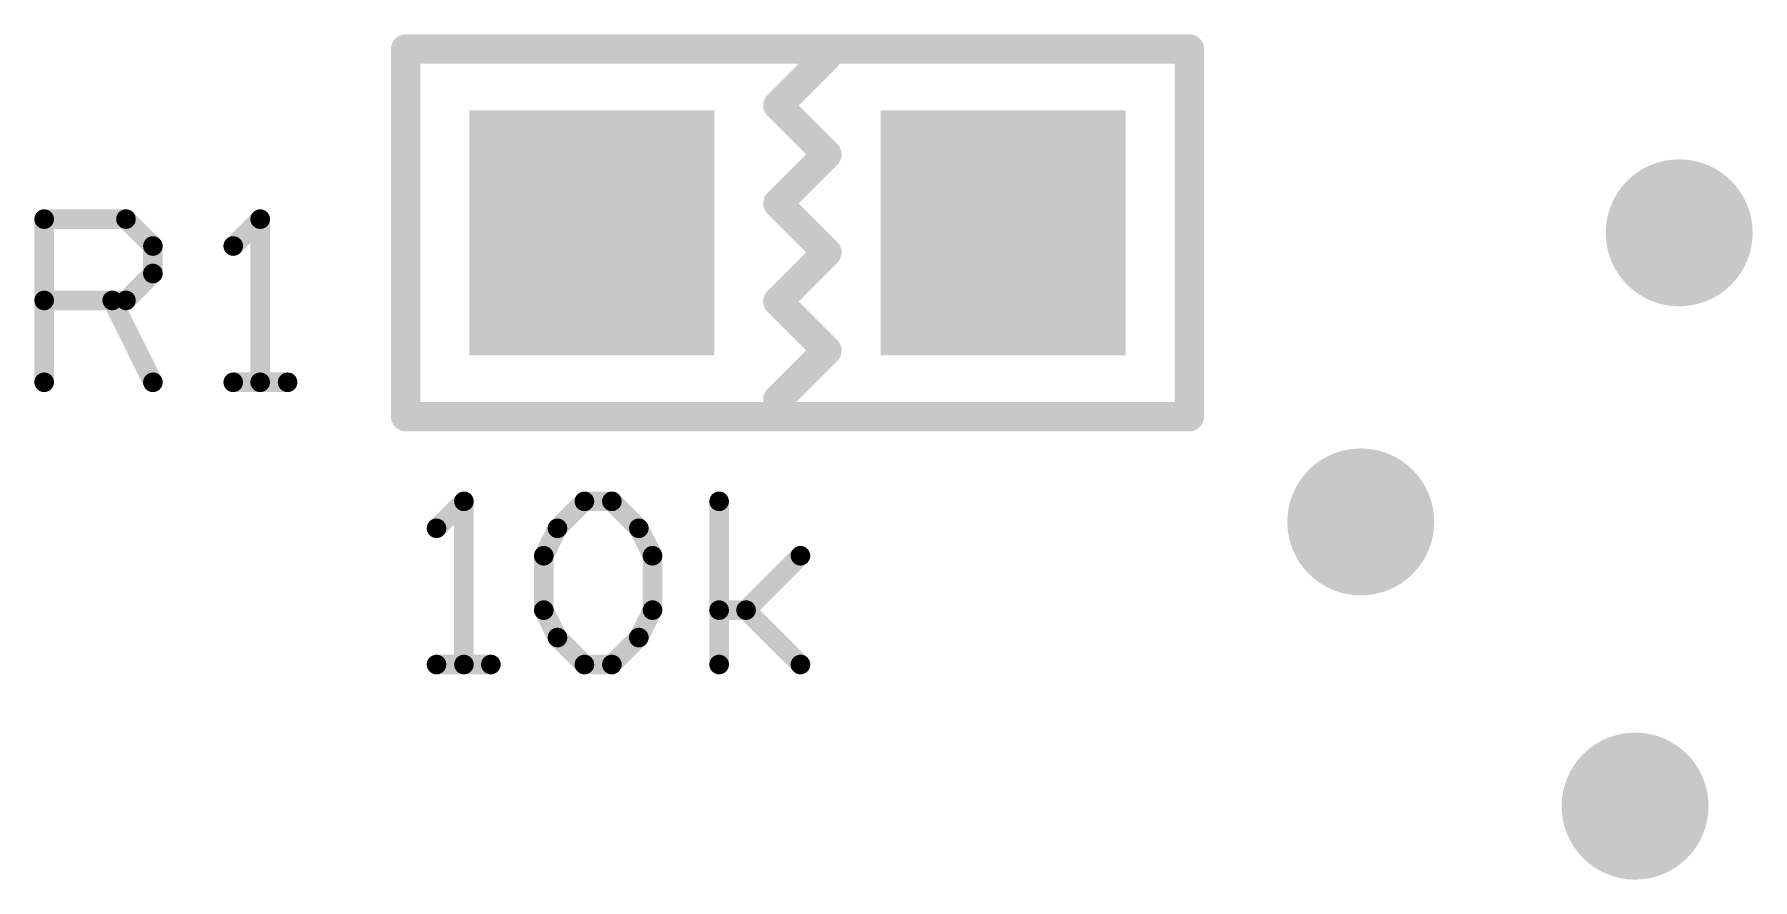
# Model space of a CAD drawing. Header units: millimetres. Extents: x 451 to 799, y 260 to 388.
# Drawn here: x 737.59 to 746.5, y 310.32 to 314.7 of the extents above; entities that cross this region are included whole.
import ezdxf

# ---------------------------------------------------------------- set-up
doc = ezdxf.new("R2010")
doc.units = ezdxf.units.MM
for name, color, linetype in [('3_A_', 4, 'Continuous'), ('4_A_', 54, 'Continuous'), ('5_A_', 7, 'Continuous'), ('8_A_', 3, 'Continuous')]:
    doc.layers.add(name, color=color, linetype=linetype)

# ---------------------------------------------------------------- blocks, each defined once
blk = doc.blocks.new('D16SQUARE1_27X1_27')
blk.add_solid([(-0.635, -0.635), (0.635, -0.635), (-0.635, 0.635), (0.635, 0.635)])
blk = doc.blocks.new('D35ROUND0_762X0_762')
blk.add_lwpolyline([(0.1905, 0, 0.381, 0.381, 1), (-0.1905, 0, 0.381, 0.381, 1), (0.1905, 0, 0.381, 0.381, 0)], format="xyseb")
blk = doc.blocks.new('D38ROUND0_762X0_762')
blk.add_lwpolyline([(0.1905, 0, 0.381, 0.381, 1), (-0.1905, 0, 0.381, 0.381, 1), (0.1905, 0, 0.381, 0.381, 0)], format="xyseb")
blk = doc.blocks.new('D47ROUND0_381X0_381')
blk.add_lwpolyline([(0.09525, 0, 0.1905, 0.1905, 1), (-0.09525, 0, 0.1905, 0.1905, 1), (0.09525, 0, 0.1905, 0.1905, 0)], format="xyseb")
blk = doc.blocks.new('D48ROUND0_381X0_381')
blk.add_lwpolyline([(0.09525, 0, 0.1905, 0.1905, 1), (-0.09525, 0, 0.1905, 0.1905, 1), (0.09525, 0, 0.1905, 0.1905, 0)], format="xyseb")

msp = doc.modelspace()

# ---------------------------------------------------------------- linework, layer by layer
at = {"layer": '5_A_'}
for points in [[(739.4794, 314.6248, 0.0762, 0.0762, 1), (739.5556, 314.6248, 0.0762, 0.0762, 1), (739.4794, 314.6248, 0.0762, 0.0762, 0)], [(739.4794, 314.6248, 0.0762, 0.0762, 1), (739.5556, 314.6248, 0.0762, 0.0762, 1), (739.4794, 314.6248, 0.0762, 0.0762, 0)], [(739.4794, 314.6248, 0.0762, 0.0762, 1), (739.5556, 314.6248, 0.0762, 0.0762, 1), (739.4794, 314.6248, 0.0762, 0.0762, 0)], [(741.6638, 314.5867, 0.0762, 0.0762, 1), (741.74, 314.5867, 0.0762, 0.0762, 1), (741.6638, 314.5867, 0.0762, 0.0762, 0)], [(741.6638, 314.5867, 0.0762, 0.0762, 1), (741.74, 314.5867, 0.0762, 0.0762, 1), (741.6638, 314.5867, 0.0762, 0.0762, 0)], [(743.5434, 314.6248, 0.0762, 0.0762, 1), (743.6196, 314.6248, 0.0762, 0.0762, 1), (743.5434, 314.6248, 0.0762, 0.0762, 0)], [(743.5434, 314.6248, 0.0762, 0.0762, 1), (743.6196, 314.6248, 0.0762, 0.0762, 1), (743.5434, 314.6248, 0.0762, 0.0762, 0)], [(743.5434, 314.6248, 0.0762, 0.0762, 1), (743.6196, 314.6248, 0.0762, 0.0762, 1), (743.5434, 314.6248, 0.0762, 0.0762, 0)], [(741.4098, 314.3327, 0.0762, 0.0762, 1), (741.486, 314.3327, 0.0762, 0.0762, 1), (741.4098, 314.3327, 0.0762, 0.0762, 0)], [(741.4098, 314.3327, 0.0762, 0.0762, 1), (741.486, 314.3327, 0.0762, 0.0762, 1), (741.4098, 314.3327, 0.0762, 0.0762, 0)], [(741.4098, 314.3327, 0.0762, 0.0762, 1), (741.486, 314.3327, 0.0762, 0.0762, 1), (741.4098, 314.3327, 0.0762, 0.0762, 0)], [(741.6638, 314.0787, 0.0762, 0.0762, 1), (741.74, 314.0787, 0.0762, 0.0762, 1), (741.6638, 314.0787, 0.0762, 0.0762, 0)], [(741.6638, 314.0787, 0.0762, 0.0762, 1), (741.74, 314.0787, 0.0762, 0.0762, 1), (741.6638, 314.0787, 0.0762, 0.0762, 0)], [(741.6638, 314.0787, 0.0762, 0.0762, 1), (741.74, 314.0787, 0.0762, 0.0762, 1), (741.6638, 314.0787, 0.0762, 0.0762, 0)], [(741.4098, 313.8247, 0.0762, 0.0762, 1), (741.486, 313.8247, 0.0762, 0.0762, 1), (741.4098, 313.8247, 0.0762, 0.0762, 0)], [(741.4098, 313.8247, 0.0762, 0.0762, 1), (741.486, 313.8247, 0.0762, 0.0762, 1), (741.4098, 313.8247, 0.0762, 0.0762, 0)], [(741.4098, 313.8247, 0.0762, 0.0762, 1), (741.486, 313.8247, 0.0762, 0.0762, 1), (741.4098, 313.8247, 0.0762, 0.0762, 0)], [(737.6176, 313.7434, 0.0508, 0.0508, 1), (737.6684, 313.7434, 0.0508, 0.0508, 1), (737.6176, 313.7434, 0.0508, 0.0508, 0)], [(737.6176, 313.7434, 0.0508, 0.0508, 1), (737.6684, 313.7434, 0.0508, 0.0508, 1), (737.6176, 313.7434, 0.0508, 0.0508, 0)], [(737.6176, 313.7434, 0.0508, 0.0508, 1), (737.6684, 313.7434, 0.0508, 0.0508, 1), (737.6176, 313.7434, 0.0508, 0.0508, 0)], [(738.0418, 313.7434, 0.0508, 0.0508, 1), (738.0926, 313.7434, 0.0508, 0.0508, 1), (738.0418, 313.7434, 0.0508, 0.0508, 0)], [(738.0418, 313.7434, 0.0508, 0.0508, 1), (738.0926, 313.7434, 0.0508, 0.0508, 1), (738.0418, 313.7434, 0.0508, 0.0508, 0)], [(738.0418, 313.7434, 0.0508, 0.0508, 1), (738.0926, 313.7434, 0.0508, 0.0508, 1), (738.0418, 313.7434, 0.0508, 0.0508, 0)], [(738.7378, 313.7434, 0.0508, 0.0508, 1), (738.7886, 313.7434, 0.0508, 0.0508, 1), (738.7378, 313.7434, 0.0508, 0.0508, 0)], [(738.7378, 313.7434, 0.0508, 0.0508, 1), (738.7886, 313.7434, 0.0508, 0.0508, 1), (738.7378, 313.7434, 0.0508, 0.0508, 0)], [(738.7378, 313.7434, 0.0508, 0.0508, 1), (738.7886, 313.7434, 0.0508, 0.0508, 1), (738.7378, 313.7434, 0.0508, 0.0508, 0)], [(738.1815, 313.6037, 0.0508, 0.0508, 1), (738.2323, 313.6037, 0.0508, 0.0508, 1), (738.1815, 313.6037, 0.0508, 0.0508, 0)], [(738.1815, 313.6037, 0.0508, 0.0508, 1), (738.2323, 313.6037, 0.0508, 0.0508, 1), (738.1815, 313.6037, 0.0508, 0.0508, 0)], [(738.1815, 313.6037, 0.0508, 0.0508, 1), (738.2323, 313.6037, 0.0508, 0.0508, 1), (738.1815, 313.6037, 0.0508, 0.0508, 0)], [(738.5981, 313.6037, 0.0508, 0.0508, 1), (738.6489, 313.6037, 0.0508, 0.0508, 1), (738.5981, 313.6037, 0.0508, 0.0508, 0)], [(738.5981, 313.6037, 0.0508, 0.0508, 1), (738.6489, 313.6037, 0.0508, 0.0508, 1), (738.5981, 313.6037, 0.0508, 0.0508, 0)], [(741.6638, 313.5707, 0.0762, 0.0762, 1), (741.74, 313.5707, 0.0762, 0.0762, 1), (741.6638, 313.5707, 0.0762, 0.0762, 0)], [(741.6638, 313.5707, 0.0762, 0.0762, 1), (741.74, 313.5707, 0.0762, 0.0762, 1), (741.6638, 313.5707, 0.0762, 0.0762, 0)], [(741.6638, 313.5707, 0.0762, 0.0762, 1), (741.74, 313.5707, 0.0762, 0.0762, 1), (741.6638, 313.5707, 0.0762, 0.0762, 0)], [(738.1815, 313.4615, 0.0508, 0.0508, 1), (738.2323, 313.4615, 0.0508, 0.0508, 1), (738.1815, 313.4615, 0.0508, 0.0508, 0)], [(738.1815, 313.4615, 0.0508, 0.0508, 1), (738.2323, 313.4615, 0.0508, 0.0508, 1), (738.1815, 313.4615, 0.0508, 0.0508, 0)], [(738.1815, 313.4615, 0.0508, 0.0508, 1), (738.2323, 313.4615, 0.0508, 0.0508, 1), (738.1815, 313.4615, 0.0508, 0.0508, 0)], [(741.4098, 313.3167, 0.0762, 0.0762, 1), (741.486, 313.3167, 0.0762, 0.0762, 1), (741.4098, 313.3167, 0.0762, 0.0762, 0)], [(741.4098, 313.3167, 0.0762, 0.0762, 1), (741.486, 313.3167, 0.0762, 0.0762, 1), (741.4098, 313.3167, 0.0762, 0.0762, 0)], [(741.4098, 313.3167, 0.0762, 0.0762, 1), (741.486, 313.3167, 0.0762, 0.0762, 1), (741.4098, 313.3167, 0.0762, 0.0762, 0)], [(737.6176, 313.3218, 0.0508, 0.0508, 1), (737.6684, 313.3218, 0.0508, 0.0508, 1), (737.6176, 313.3218, 0.0508, 0.0508, 0)], [(737.9707, 313.3218, 0.0508, 0.0508, 1), (738.0215, 313.3218, 0.0508, 0.0508, 1), (737.9707, 313.3218, 0.0508, 0.0508, 0)], [(738.0418, 313.3218, 0.0508, 0.0508, 1), (738.0926, 313.3218, 0.0508, 0.0508, 1), (738.0418, 313.3218, 0.0508, 0.0508, 0)], [(738.0418, 313.3218, 0.0508, 0.0508, 1), (738.0926, 313.3218, 0.0508, 0.0508, 1), (738.0418, 313.3218, 0.0508, 0.0508, 0)], [(738.0418, 313.3218, 0.0508, 0.0508, 1), (738.0926, 313.3218, 0.0508, 0.0508, 1), (738.0418, 313.3218, 0.0508, 0.0508, 0)], [(741.6638, 313.0627, 0.0762, 0.0762, 1), (741.74, 313.0627, 0.0762, 0.0762, 1), (741.6638, 313.0627, 0.0762, 0.0762, 0)], [(741.6638, 313.0627, 0.0762, 0.0762, 1), (741.74, 313.0627, 0.0762, 0.0762, 1), (741.6638, 313.0627, 0.0762, 0.0762, 0)], [(741.6638, 313.0627, 0.0762, 0.0762, 1), (741.74, 313.0627, 0.0762, 0.0762, 1), (741.6638, 313.0627, 0.0762, 0.0762, 0)], [(737.6176, 312.8976, 0.0508, 0.0508, 1), (737.6684, 312.8976, 0.0508, 0.0508, 1), (737.6176, 312.8976, 0.0508, 0.0508, 0)], [(737.6176, 312.8976, 0.0508, 0.0508, 1), (737.6684, 312.8976, 0.0508, 0.0508, 1), (737.6176, 312.8976, 0.0508, 0.0508, 0)], [(738.1815, 312.8976, 0.0508, 0.0508, 1), (738.2323, 312.8976, 0.0508, 0.0508, 1), (738.1815, 312.8976, 0.0508, 0.0508, 0)], [(738.1815, 312.8976, 0.0508, 0.0508, 1), (738.2323, 312.8976, 0.0508, 0.0508, 1), (738.1815, 312.8976, 0.0508, 0.0508, 0)], [(738.5981, 312.8976, 0.0508, 0.0508, 1), (738.6489, 312.8976, 0.0508, 0.0508, 1), (738.5981, 312.8976, 0.0508, 0.0508, 0)], [(738.5981, 312.8976, 0.0508, 0.0508, 1), (738.6489, 312.8976, 0.0508, 0.0508, 1), (738.5981, 312.8976, 0.0508, 0.0508, 0)], [(738.7378, 312.8976, 0.0508, 0.0508, 1), (738.7886, 312.8976, 0.0508, 0.0508, 1), (738.7378, 312.8976, 0.0508, 0.0508, 0)], [(738.88, 312.8976, 0.0508, 0.0508, 1), (738.9308, 312.8976, 0.0508, 0.0508, 1), (738.88, 312.8976, 0.0508, 0.0508, 0)], [(741.4098, 312.8087, 0.0762, 0.0762, 1), (741.486, 312.8087, 0.0762, 0.0762, 1), (741.4098, 312.8087, 0.0762, 0.0762, 0)], [(739.4794, 312.7198, 0.0762, 0.0762, 1), (739.5556, 312.7198, 0.0762, 0.0762, 1), (739.4794, 312.7198, 0.0762, 0.0762, 0)], [(739.4794, 312.7198, 0.0762, 0.0762, 1), (739.5556, 312.7198, 0.0762, 0.0762, 1), (739.4794, 312.7198, 0.0762, 0.0762, 0)], [(739.4794, 312.7198, 0.0762, 0.0762, 1), (739.5556, 312.7198, 0.0762, 0.0762, 1), (739.4794, 312.7198, 0.0762, 0.0762, 0)], [(743.5434, 312.7198, 0.0762, 0.0762, 1), (743.6196, 312.7198, 0.0762, 0.0762, 1), (743.5434, 312.7198, 0.0762, 0.0762, 0)], [(743.5434, 312.7198, 0.0762, 0.0762, 1), (743.6196, 312.7198, 0.0762, 0.0762, 1), (743.5434, 312.7198, 0.0762, 0.0762, 0)], [(743.5434, 312.7198, 0.0762, 0.0762, 1), (743.6196, 312.7198, 0.0762, 0.0762, 1), (743.5434, 312.7198, 0.0762, 0.0762, 0)], [(739.7944, 312.2804, 0.0508, 0.0508, 1), (739.8452, 312.2804, 0.0508, 0.0508, 1), (739.7944, 312.2804, 0.0508, 0.0508, 0)], [(739.7944, 312.2804, 0.0508, 0.0508, 1), (739.8452, 312.2804, 0.0508, 0.0508, 1), (739.7944, 312.2804, 0.0508, 0.0508, 0)], [(739.7944, 312.2804, 0.0508, 0.0508, 1), (739.8452, 312.2804, 0.0508, 0.0508, 1), (739.7944, 312.2804, 0.0508, 0.0508, 0)], [(740.4192, 312.2804, 0.0508, 0.0508, 1), (740.47, 312.2804, 0.0508, 0.0508, 1), (740.4192, 312.2804, 0.0508, 0.0508, 0)], [(740.4192, 312.2804, 0.0508, 0.0508, 1), (740.47, 312.2804, 0.0508, 0.0508, 1), (740.4192, 312.2804, 0.0508, 0.0508, 0)], [(740.4192, 312.2804, 0.0508, 0.0508, 1), (740.47, 312.2804, 0.0508, 0.0508, 1), (740.4192, 312.2804, 0.0508, 0.0508, 0)], [(740.5615, 312.2804, 0.0508, 0.0508, 1), (740.6123, 312.2804, 0.0508, 0.0508, 1), (740.5615, 312.2804, 0.0508, 0.0508, 0)], [(740.5615, 312.2804, 0.0508, 0.0508, 1), (740.6123, 312.2804, 0.0508, 0.0508, 1), (740.5615, 312.2804, 0.0508, 0.0508, 0)], [(740.5615, 312.2804, 0.0508, 0.0508, 1), (740.6123, 312.2804, 0.0508, 0.0508, 1), (740.5615, 312.2804, 0.0508, 0.0508, 0)], [(741.1177, 312.2804, 0.0508, 0.0508, 1), (741.1685, 312.2804, 0.0508, 0.0508, 1), (741.1177, 312.2804, 0.0508, 0.0508, 0)], [(741.1177, 312.2804, 0.0508, 0.0508, 1), (741.1685, 312.2804, 0.0508, 0.0508, 1), (741.1177, 312.2804, 0.0508, 0.0508, 0)], [(739.6522, 312.1407, 0.0508, 0.0508, 1), (739.703, 312.1407, 0.0508, 0.0508, 1), (739.6522, 312.1407, 0.0508, 0.0508, 0)], [(739.6522, 312.1407, 0.0508, 0.0508, 1), (739.703, 312.1407, 0.0508, 0.0508, 1), (739.6522, 312.1407, 0.0508, 0.0508, 0)], [(740.2795, 312.1407, 0.0508, 0.0508, 1), (740.3303, 312.1407, 0.0508, 0.0508, 1), (740.2795, 312.1407, 0.0508, 0.0508, 0)], [(740.2795, 312.1407, 0.0508, 0.0508, 1), (740.3303, 312.1407, 0.0508, 0.0508, 1), (740.2795, 312.1407, 0.0508, 0.0508, 0)], [(740.2795, 312.1407, 0.0508, 0.0508, 1), (740.3303, 312.1407, 0.0508, 0.0508, 1), (740.2795, 312.1407, 0.0508, 0.0508, 0)], [(740.7012, 312.1407, 0.0508, 0.0508, 1), (740.752, 312.1407, 0.0508, 0.0508, 1), (740.7012, 312.1407, 0.0508, 0.0508, 0)], [(740.7012, 312.1407, 0.0508, 0.0508, 1), (740.752, 312.1407, 0.0508, 0.0508, 1), (740.7012, 312.1407, 0.0508, 0.0508, 0)], [(740.7012, 312.1407, 0.0508, 0.0508, 1), (740.752, 312.1407, 0.0508, 0.0508, 1), (740.7012, 312.1407, 0.0508, 0.0508, 0)], [(740.2084, 311.9984, 0.0508, 0.0508, 1), (740.2592, 311.9984, 0.0508, 0.0508, 1), (740.2084, 311.9984, 0.0508, 0.0508, 0)], [(740.2084, 311.9984, 0.0508, 0.0508, 1), (740.2592, 311.9984, 0.0508, 0.0508, 1), (740.2084, 311.9984, 0.0508, 0.0508, 0)], [(740.2084, 311.9984, 0.0508, 0.0508, 1), (740.2592, 311.9984, 0.0508, 0.0508, 1), (740.2084, 311.9984, 0.0508, 0.0508, 0)], [(740.7723, 311.9984, 0.0508, 0.0508, 1), (740.8231, 311.9984, 0.0508, 0.0508, 1), (740.7723, 311.9984, 0.0508, 0.0508, 0)], [(740.7723, 311.9984, 0.0508, 0.0508, 1), (740.8231, 311.9984, 0.0508, 0.0508, 1), (740.7723, 311.9984, 0.0508, 0.0508, 0)], [(740.7723, 311.9984, 0.0508, 0.0508, 1), (740.8231, 311.9984, 0.0508, 0.0508, 1), (740.7723, 311.9984, 0.0508, 0.0508, 0)], [(741.5394, 311.9984, 0.0508, 0.0508, 1), (741.5902, 311.9984, 0.0508, 0.0508, 1), (741.5394, 311.9984, 0.0508, 0.0508, 0)], [(741.5394, 311.9984, 0.0508, 0.0508, 1), (741.5902, 311.9984, 0.0508, 0.0508, 1), (741.5394, 311.9984, 0.0508, 0.0508, 0)], [(740.2084, 311.7165, 0.0508, 0.0508, 1), (740.2592, 311.7165, 0.0508, 0.0508, 1), (740.2084, 311.7165, 0.0508, 0.0508, 0)], [(740.2084, 311.7165, 0.0508, 0.0508, 1), (740.2592, 311.7165, 0.0508, 0.0508, 1), (740.2084, 311.7165, 0.0508, 0.0508, 0)], [(740.2084, 311.7165, 0.0508, 0.0508, 1), (740.2592, 311.7165, 0.0508, 0.0508, 1), (740.2084, 311.7165, 0.0508, 0.0508, 0)], [(740.7723, 311.7165, 0.0508, 0.0508, 1), (740.8231, 311.7165, 0.0508, 0.0508, 1), (740.7723, 311.7165, 0.0508, 0.0508, 0)], [(740.7723, 311.7165, 0.0508, 0.0508, 1), (740.8231, 311.7165, 0.0508, 0.0508, 1), (740.7723, 311.7165, 0.0508, 0.0508, 0)], [(740.7723, 311.7165, 0.0508, 0.0508, 1), (740.8231, 311.7165, 0.0508, 0.0508, 1), (740.7723, 311.7165, 0.0508, 0.0508, 0)], [(741.1177, 311.7165, 0.0508, 0.0508, 1), (741.1685, 311.7165, 0.0508, 0.0508, 1), (741.1177, 311.7165, 0.0508, 0.0508, 0)], [(741.1177, 311.7165, 0.0508, 0.0508, 1), (741.1685, 311.7165, 0.0508, 0.0508, 1), (741.1177, 311.7165, 0.0508, 0.0508, 0)], [(741.2574, 311.7165, 0.0508, 0.0508, 1), (741.3082, 311.7165, 0.0508, 0.0508, 1), (741.2574, 311.7165, 0.0508, 0.0508, 0)], [(741.2574, 311.7165, 0.0508, 0.0508, 1), (741.3082, 311.7165, 0.0508, 0.0508, 1), (741.2574, 311.7165, 0.0508, 0.0508, 0)], [(741.2574, 311.7165, 0.0508, 0.0508, 1), (741.3082, 311.7165, 0.0508, 0.0508, 1), (741.2574, 311.7165, 0.0508, 0.0508, 0)], [(741.2574, 311.7165, 0.0508, 0.0508, 1), (741.3082, 311.7165, 0.0508, 0.0508, 1), (741.2574, 311.7165, 0.0508, 0.0508, 0)], [(740.2795, 311.5742, 0.0508, 0.0508, 1), (740.3303, 311.5742, 0.0508, 0.0508, 1), (740.2795, 311.5742, 0.0508, 0.0508, 0)], [(740.2795, 311.5742, 0.0508, 0.0508, 1), (740.3303, 311.5742, 0.0508, 0.0508, 1), (740.2795, 311.5742, 0.0508, 0.0508, 0)], [(740.2795, 311.5742, 0.0508, 0.0508, 1), (740.3303, 311.5742, 0.0508, 0.0508, 1), (740.2795, 311.5742, 0.0508, 0.0508, 0)], [(740.7012, 311.5742, 0.0508, 0.0508, 1), (740.752, 311.5742, 0.0508, 0.0508, 1), (740.7012, 311.5742, 0.0508, 0.0508, 0)], [(740.7012, 311.5742, 0.0508, 0.0508, 1), (740.752, 311.5742, 0.0508, 0.0508, 1), (740.7012, 311.5742, 0.0508, 0.0508, 0)], [(740.7012, 311.5742, 0.0508, 0.0508, 1), (740.752, 311.5742, 0.0508, 0.0508, 1), (740.7012, 311.5742, 0.0508, 0.0508, 0)], [(739.6522, 311.4345, 0.0508, 0.0508, 1), (739.703, 311.4345, 0.0508, 0.0508, 1), (739.6522, 311.4345, 0.0508, 0.0508, 0)], [(739.6522, 311.4345, 0.0508, 0.0508, 1), (739.703, 311.4345, 0.0508, 0.0508, 1), (739.6522, 311.4345, 0.0508, 0.0508, 0)], [(739.7944, 311.4345, 0.0508, 0.0508, 1), (739.8452, 311.4345, 0.0508, 0.0508, 1), (739.7944, 311.4345, 0.0508, 0.0508, 0)], [(739.9341, 311.4345, 0.0508, 0.0508, 1), (739.9849, 311.4345, 0.0508, 0.0508, 1), (739.9341, 311.4345, 0.0508, 0.0508, 0)], [(740.4192, 311.4345, 0.0508, 0.0508, 1), (740.47, 311.4345, 0.0508, 0.0508, 1), (740.4192, 311.4345, 0.0508, 0.0508, 0)], [(740.4192, 311.4345, 0.0508, 0.0508, 1), (740.47, 311.4345, 0.0508, 0.0508, 1), (740.4192, 311.4345, 0.0508, 0.0508, 0)], [(740.4192, 311.4345, 0.0508, 0.0508, 1), (740.47, 311.4345, 0.0508, 0.0508, 1), (740.4192, 311.4345, 0.0508, 0.0508, 0)], [(740.5615, 311.4345, 0.0508, 0.0508, 1), (740.6123, 311.4345, 0.0508, 0.0508, 1), (740.5615, 311.4345, 0.0508, 0.0508, 0)], [(740.5615, 311.4345, 0.0508, 0.0508, 1), (740.6123, 311.4345, 0.0508, 0.0508, 1), (740.5615, 311.4345, 0.0508, 0.0508, 0)], [(740.5615, 311.4345, 0.0508, 0.0508, 1), (740.6123, 311.4345, 0.0508, 0.0508, 1), (740.5615, 311.4345, 0.0508, 0.0508, 0)], [(741.1177, 311.4345, 0.0508, 0.0508, 1), (741.1685, 311.4345, 0.0508, 0.0508, 1), (741.1177, 311.4345, 0.0508, 0.0508, 0)], [(741.5394, 311.4345, 0.0508, 0.0508, 1), (741.5902, 311.4345, 0.0508, 0.0508, 1), (741.5394, 311.4345, 0.0508, 0.0508, 0)]]:
    msp.add_lwpolyline(points, format="xyseb", close=True, dxfattribs=at)
for points in [[(739.5175, 314.6248, 0.1524, 0.1524, 0), (743.5815, 314.6248, 0.1524, 0.1524, 0)], [(739.5175, 312.7198, 0.1524, 0.1524, 0), (739.5175, 314.6248, 0.1524, 0.1524, 0)], [(741.4479, 314.3327, 0.1524, 0.1524, 0), (741.7019, 314.5867, 0.1524, 0.1524, 0)], [(743.5815, 314.6248, 0.1524, 0.1524, 0), (743.5815, 312.7198, 0.1524, 0.1524, 0)], [(741.7019, 314.0787, 0.1524, 0.1524, 0), (741.4479, 314.3327, 0.1524, 0.1524, 0)], [(741.4479, 313.8247, 0.1524, 0.1524, 0), (741.7019, 314.0787, 0.1524, 0.1524, 0)], [(741.7019, 313.5707, 0.1524, 0.1524, 0), (741.4479, 313.8247, 0.1524, 0.1524, 0)], [(738.0672, 313.7434, 0.1016, 0.1016, 0), (737.643, 313.7434, 0.1016, 0.1016, 0)], [(737.643, 313.7434, 0.1016, 0.1016, 0), (737.643, 312.8976, 0.1016, 0.1016, 0)], [(738.2069, 313.6037, 0.1016, 0.1016, 0), (738.0672, 313.7434, 0.1016, 0.1016, 0)], [(738.7632, 313.7434, 0.1016, 0.1016, 0), (738.6235, 313.6037, 0.1016, 0.1016, 0)], [(738.7632, 312.8976, 0.1016, 0.1016, 0), (738.7632, 313.7434, 0.1016, 0.1016, 0)], [(738.2069, 313.4615, 0.1016, 0.1016, 0), (738.2069, 313.6037, 0.1016, 0.1016, 0)], [(741.4479, 313.3167, 0.1524, 0.1524, 0), (741.7019, 313.5707, 0.1524, 0.1524, 0)], [(738.0672, 313.3218, 0.1016, 0.1016, 0), (738.2069, 313.4615, 0.1016, 0.1016, 0)], [(741.7019, 313.0627, 0.1524, 0.1524, 0), (741.4479, 313.3167, 0.1524, 0.1524, 0)], [(737.643, 313.3218, 0.1016, 0.1016, 0), (738.0672, 313.3218, 0.1016, 0.1016, 0)], [(737.9961, 313.3218, 0.1016, 0.1016, 0), (738.2069, 312.8976, 0.1016, 0.1016, 0)], [(741.4479, 312.8087, 0.1524, 0.1524, 0), (741.7019, 313.0627, 0.1524, 0.1524, 0)], [(738.9054, 312.8976, 0.1016, 0.1016, 0), (738.6235, 312.8976, 0.1016, 0.1016, 0)], [(743.5815, 312.7198, 0.1524, 0.1524, 0), (739.5175, 312.7198, 0.1524, 0.1524, 0)], [(739.8198, 312.2804, 0.1016, 0.1016, 0), (739.6776, 312.1407, 0.1016, 0.1016, 0)], [(739.8198, 311.4345, 0.1016, 0.1016, 0), (739.8198, 312.2804, 0.1016, 0.1016, 0)], [(740.3049, 312.1407, 0.1016, 0.1016, 0), (740.4446, 312.2804, 0.1016, 0.1016, 0)], [(740.4446, 312.2804, 0.1016, 0.1016, 0), (740.5869, 312.2804, 0.1016, 0.1016, 0)], [(740.5869, 312.2804, 0.1016, 0.1016, 0), (740.7266, 312.1407, 0.1016, 0.1016, 0)], [(741.1431, 311.4345, 0.1016, 0.1016, 0), (741.1431, 312.2804, 0.1016, 0.1016, 0)], [(740.2338, 311.9984, 0.1016, 0.1016, 0), (740.3049, 312.1407, 0.1016, 0.1016, 0)], [(740.7266, 312.1407, 0.1016, 0.1016, 0), (740.7977, 311.9984, 0.1016, 0.1016, 0)], [(740.2338, 311.7165, 0.1016, 0.1016, 0), (740.2338, 311.9984, 0.1016, 0.1016, 0)], [(740.7977, 311.9984, 0.1016, 0.1016, 0), (740.7977, 311.7165, 0.1016, 0.1016, 0)], [(741.2828, 311.7165, 0.1016, 0.1016, 0), (741.5648, 311.9984, 0.1016, 0.1016, 0)], [(740.3049, 311.5742, 0.1016, 0.1016, 0), (740.2338, 311.7165, 0.1016, 0.1016, 0)], [(740.7977, 311.7165, 0.1016, 0.1016, 0), (740.7266, 311.5742, 0.1016, 0.1016, 0)], [(741.2828, 311.7165, 0.1016, 0.1016, 0), (741.1431, 311.7165, 0.1016, 0.1016, 0)], [(741.5648, 311.4345, 0.1016, 0.1016, 0), (741.2828, 311.7165, 0.1016, 0.1016, 0)], [(740.4446, 311.4345, 0.1016, 0.1016, 0), (740.3049, 311.5742, 0.1016, 0.1016, 0)], [(740.7266, 311.5742, 0.1016, 0.1016, 0), (740.5869, 311.4345, 0.1016, 0.1016, 0)], [(739.9595, 311.4345, 0.1016, 0.1016, 0), (739.6776, 311.4345, 0.1016, 0.1016, 0)], [(740.5869, 311.4345, 0.1016, 0.1016, 0), (740.4446, 311.4345, 0.1016, 0.1016, 0)]]:
    msp.add_lwpolyline(points, format="xyseb", dxfattribs=at)

# ---------------------------------------------------------------- block references
at = {"layer": '3_A_'}
for name, p in [('D16SQUARE1_27X1_27', (740.4827, 313.6723)), ('D16SQUARE1_27X1_27', (742.6163, 313.6723)), ('D38ROUND0_762X0_762', (746.1215, 313.6723)), ('D35ROUND0_762X0_762', (744.4705, 312.1737)), ('D38ROUND0_762X0_762', (745.8929, 310.7005))]:
    msp.add_blockref(name, p, dxfattribs=at)
at = {"layer": '4_A_'}
for name, p in [('D38ROUND0_762X0_762', (746.1215, 313.6723)), ('D35ROUND0_762X0_762', (744.4705, 312.1737)), ('D38ROUND0_762X0_762', (745.8929, 310.7005))]:
    msp.add_blockref(name, p, dxfattribs=at)
at = {"layer": '8_A_'}
for name, p in [('D48ROUND0_381X0_381', (746.1215, 313.6723)), ('D47ROUND0_381X0_381', (744.4705, 312.1737)), ('D48ROUND0_381X0_381', (745.8929, 310.7005))]:
    msp.add_blockref(name, p, dxfattribs=at)

doc.saveas('drawing.dxf')
